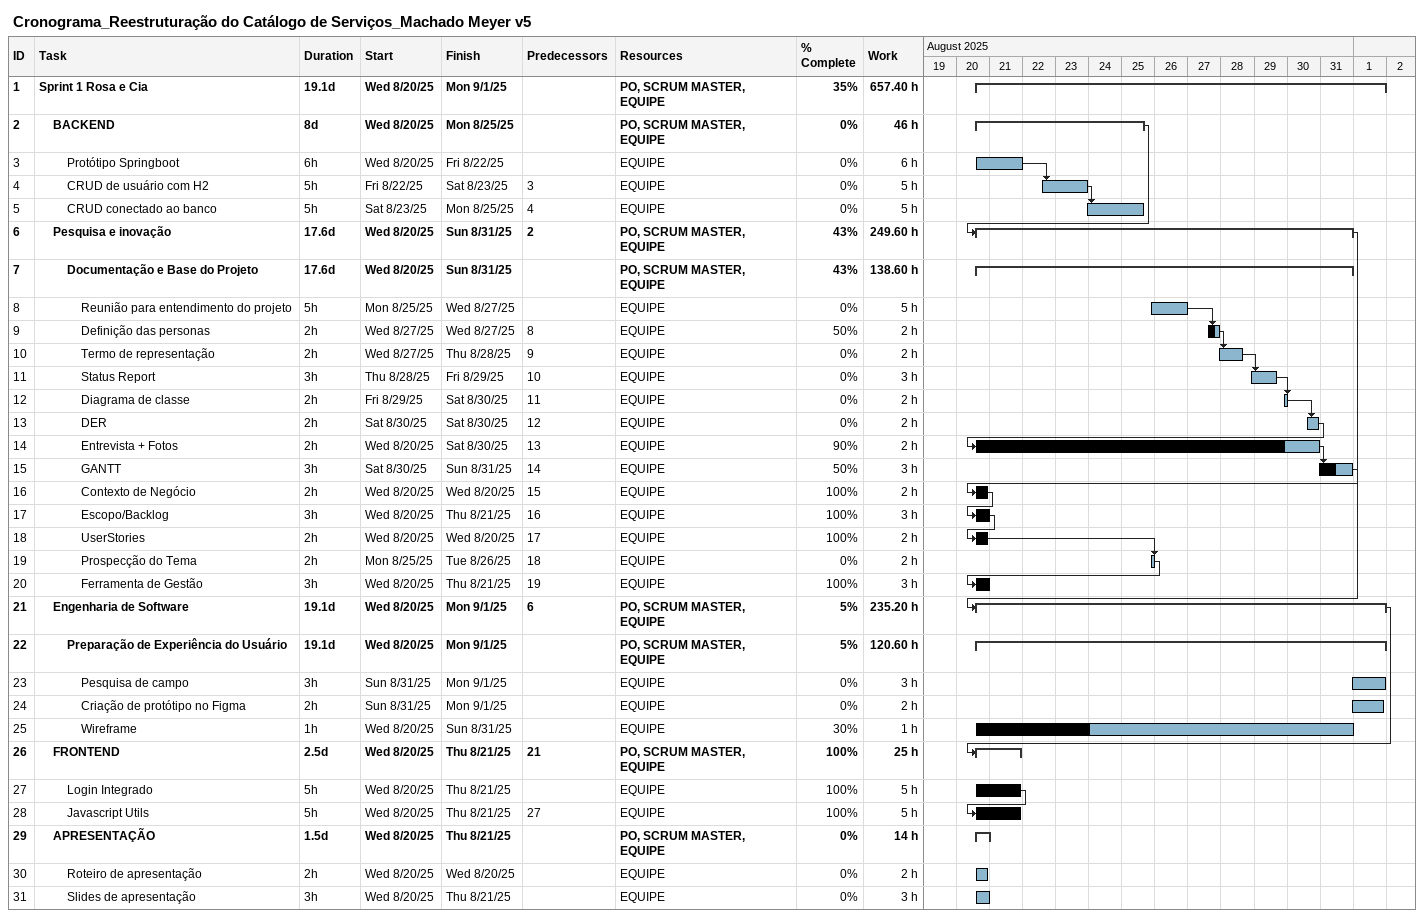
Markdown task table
Cronograma_Reestruturação do Catálogo de Serviços_Machado Meyer v5

| ID | Level | Task | Duration | Start | Finish | Predecessors | Resources | % complete | Work (h) |
|---|---|---|---|---|---|---|---|---|---|
| 1 | 1 | **Sprint 1 Rosa e Cia** | 19.1d | 2025-08-20 | 2025-09-01 |  | PO, SCRUM MASTER, EQUIPE | 35 | 657.40 |
| 2 | 2 | **BACKEND** | 8d | 2025-08-20 | 2025-08-25 |  | PO, SCRUM MASTER, EQUIPE | 0 | 46 |
| 3 | 3 | Protótipo Springboot | 6h | 2025-08-20 | 2025-08-22 |  | EQUIPE | 0 | 6 |
| 4 | 3 | CRUD de usuário com H2 | 5h | 2025-08-22 | 2025-08-23 | 3 | EQUIPE | 0 | 5 |
| 5 | 3 | CRUD conectado ao banco | 5h | 2025-08-23 | 2025-08-25 | 4 | EQUIPE | 0 | 5 |
| 6 | 2 | **Pesquisa e inovação** | 17.6d | 2025-08-20 | 2025-08-31 | 2 | PO, SCRUM MASTER, EQUIPE | 43 | 249.60 |
| 7 | 3 | **Documentação e Base do Projeto** | 17.6d | 2025-08-20 | 2025-08-31 |  | PO, SCRUM MASTER, EQUIPE | 43 | 138.60 |
| 8 | 4 | Reunião para entendimento do projeto | 5h | 2025-08-25 | 2025-08-27 |  | EQUIPE | 0 | 5 |
| 9 | 4 | Definição das personas | 2h | 2025-08-27 | 2025-08-27 | 8 | EQUIPE | 50 | 2 |
| 10 | 4 | Termo de representação | 2h | 2025-08-27 | 2025-08-28 | 9 | EQUIPE | 0 | 2 |
| 11 | 4 | Status Report | 3h | 2025-08-28 | 2025-08-29 | 10 | EQUIPE | 0 | 3 |
| 12 | 4 | Diagrama de classe | 2h | 2025-08-29 | 2025-08-30 | 11 | EQUIPE | 0 | 2 |
| 13 | 4 | DER | 2h | 2025-08-30 | 2025-08-30 | 12 | EQUIPE | 0 | 2 |
| 14 | 4 | Entrevista + Fotos | 2h | 2025-08-20 | 2025-08-30 | 13 | EQUIPE | 90 | 2 |
| 15 | 4 | GANTT | 3h | 2025-08-30 | 2025-08-31 | 14 | EQUIPE | 50 | 3 |
| 16 | 4 | Contexto de Negócio | 2h | 2025-08-20 | 2025-08-20 | 15 | EQUIPE | 100 | 2 |
| 17 | 4 | Escopo/Backlog | 3h | 2025-08-20 | 2025-08-21 | 16 | EQUIPE | 100 | 3 |
| 18 | 4 | UserStories | 2h | 2025-08-20 | 2025-08-20 | 17 | EQUIPE | 100 | 2 |
| 19 | 4 | Prospecção do Tema | 2h | 2025-08-25 | 2025-08-26 | 18 | EQUIPE | 0 | 2 |
| 20 | 4 | Ferramenta de Gestão | 3h | 2025-08-20 | 2025-08-21 | 19 | EQUIPE | 100 | 3 |
| 21 | 2 | **Engenharia de Software** | 19.1d | 2025-08-20 | 2025-09-01 | 6 | PO, SCRUM MASTER, EQUIPE | 5 | 235.20 |
| 22 | 3 | **Preparação de Experiência do Usuário** | 19.1d | 2025-08-20 | 2025-09-01 |  | PO, SCRUM MASTER, EQUIPE | 5 | 120.60 |
| 23 | 4 | Pesquisa de campo | 3h | 2025-08-31 | 2025-09-01 |  | EQUIPE | 0 | 3 |
| 24 | 4 | Criação de protótipo no Figma | 2h | 2025-08-31 | 2025-09-01 |  | EQUIPE | 0 | 2 |
| 25 | 4 | Wireframe | 1h | 2025-08-20 | 2025-08-31 |  | EQUIPE | 30 | 1 |
| 26 | 2 | **FRONTEND** | 2.5d | 2025-08-20 | 2025-08-21 | 21 | PO, SCRUM MASTER, EQUIPE | 100 | 25 |
| 27 | 3 | Login Integrado | 5h | 2025-08-20 | 2025-08-21 |  | EQUIPE | 100 | 5 |
| 28 | 3 | Javascript Utils | 5h | 2025-08-20 | 2025-08-21 | 27 | EQUIPE | 100 | 5 |
| 29 | 2 | **APRESENTAÇÃO** | 1.5d | 2025-08-20 | 2025-08-21 |  | PO, SCRUM MASTER, EQUIPE | 0 | 14 |
| 30 | 3 | Roteiro de apresentação | 2h | 2025-08-20 | 2025-08-20 |  | EQUIPE | 0 | 2 |
| 31 | 3 | Slides de apresentação | 3h | 2025-08-20 | 2025-08-21 |  | EQUIPE | 0 | 3 |
